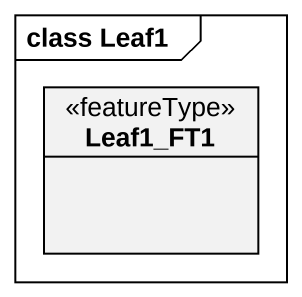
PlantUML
@startuml
mainframe class Leaf1
hide circle
hide empty members
class Leaf1_FT1 <<featureType>>
@enduml
